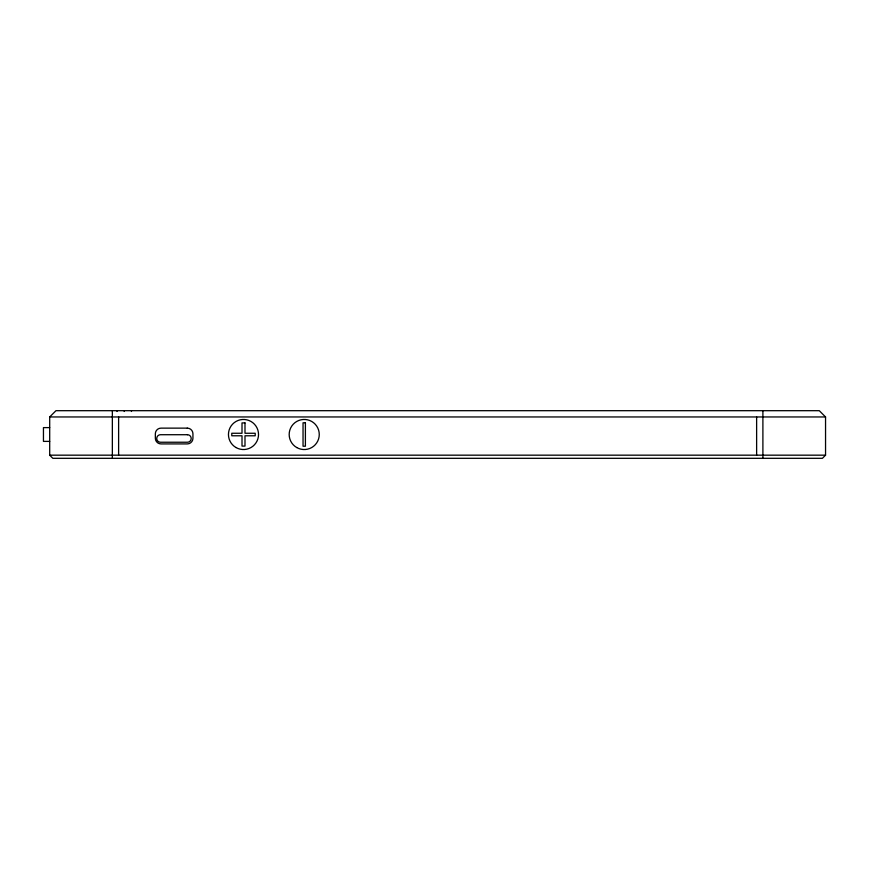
<?xml version="1.0" encoding="UTF-8"?>
<svg xmlns="http://www.w3.org/2000/svg" width="869" height="869" viewBox="0 0 869 869"><rect width="100%" height="100%" fill="white"/><g stroke="black" fill="none" stroke-linecap="round" stroke-linejoin="round"><path stroke-width="1.3" d="M49.696 416.957L55.964 410.689L819.282 410.689L825.55 416.957L825.55 455.171L822.422 458.311L52.824 458.311L49.696 455.171L49.696 416.957L825.55 416.957M49.696 427.613L43.45 427.613L43.45 441.387L49.696 441.387M49.696 455.171L825.55 455.171M762.895 410.689L762.895 458.311M756.627 416.957L756.627 455.171M131.447 410.689L131.447 411.471M124.234 410.689L124.234 411.471M118.618 416.957L118.618 455.171M117.033 410.689L117.033 411.471M112.351 410.689L112.351 458.311M305.399 422.79L303.042 422.79L303.042 446.21L305.399 446.21L305.399 422.79M244.993 422.91L242.006 422.91L242.006 433.262L231.784 433.262L231.784 435.782L242.006 435.782L242.006 446.09L244.993 446.09L244.993 435.782L255.204 435.782L255.204 433.262L244.993 433.262L244.993 422.91M187.28 428.135L160.993 428.135A5.649 5.649 0 0 0 155.345 433.783L155.345 438.269A5.649 5.649 0 0 0 160.993 443.918L187.28 443.918A5.649 5.649 0 0 0 192.94 438.269L192.94 433.783A5.649 5.649 0 0 0 187.28 428.135M187.432 434.717L160.493 434.717A3.758 3.758 0 0 0 156.735 438.476A3.758 3.758 0 0 0 160.493 442.234L187.432 442.234A3.758 3.758 0 0 0 191.191 438.476A3.758 3.758 0 0 0 187.432 434.717M235.977 447.524A15.034 15.034 0 0 0 258.527 434.5A15.034 15.034 0 0 0 235.977 421.476A15.034 15.034 0 0 0 235.977 447.524M296.698 447.524A15.034 15.034 0 0 0 319.26 434.5A15.034 15.034 0 0 0 296.698 421.476A15.034 15.034 0 0 0 296.698 447.524"/></g></svg>
